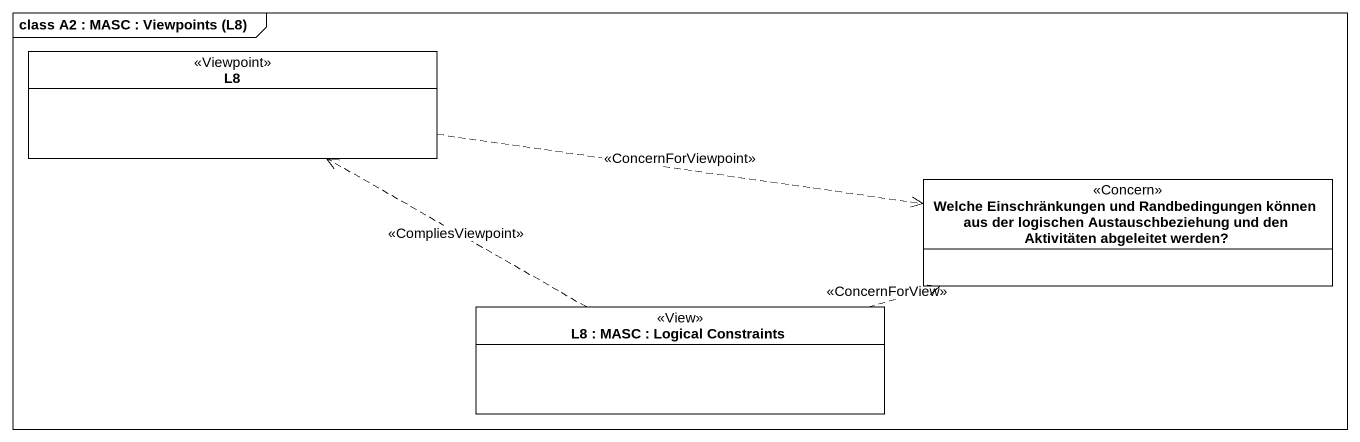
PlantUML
@startuml
mainframe class A2 : MASC : Viewpoints (L8)
hide circle
hide empty members
class L8 <<Viewpoint>>
class "Welche Einschränkungen und Randbedingungen können aus der logischen Austauschbeziehung und den Aktivitäten abgeleitet werden?" as Welche_Einschränkungen_und <<Concern>>
class "L8 : MASC : Logical Constraints" as L8_MASC_Logical_Constraints <<View>>
L8 .right.> Welche_Einschränkungen_und : <<ConcernForViewpoint>>
L8_MASC_Logical_Constraints .left.> L8 : <<CompliesViewpoint>>
L8_MASC_Logical_Constraints .right.> Welche_Einschränkungen_und : <<ConcernForView>>
@enduml
